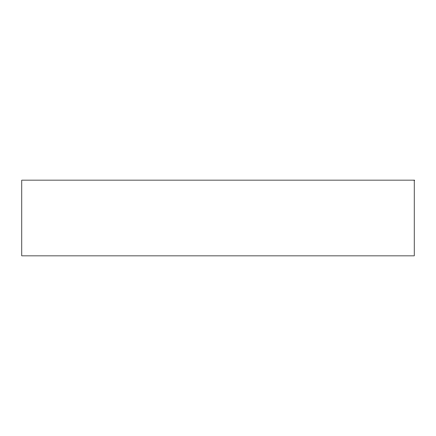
<?xml version="1.0" encoding="UTF-8"?>
<svg xmlns="http://www.w3.org/2000/svg" width="436" height="436" viewBox="0 0 436 436"><rect width="100%" height="100%" fill="white"/><g stroke="black" fill="none" stroke-linecap="round" stroke-linejoin="round"><path stroke-width="0.65" d="M414.2 180.123L21.8 180.123L21.8 255.878L414.2 255.878L414.2 180.123"/></g></svg>
